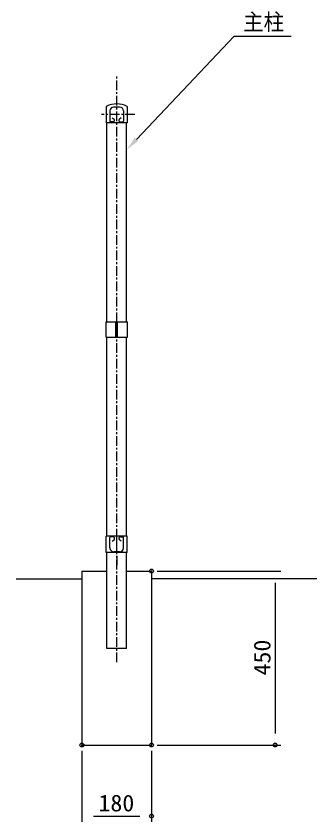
# Model space of a CAD drawing. Units: millimetres, scale not verified. Extents: x -4425 to 4425, y -3150 to 3150.
# Drawn here: x -455 to 322, y -1081 to 1003 of the extents above; entities that cross this region are included whole.
import ezdxf
from ezdxf.enums import TextEntityAlignment as Align

# ---------------------------------------------------------------- set-up
doc = ezdxf.new("R2010")
doc.units = ezdxf.units.MM
doc.header["$LTSCALE"] = 20
doc.header["$PDMODE"] = 32
doc.header["$PDSIZE"] = 10
doc.linetypes.add('USER1', pattern=[2, 1.25, -0.25, 0.25, -0.25])
for name, color, linetype, lineweight in [('0-0_0', 1, 'Continuous', 25), ('0-1_SUNPOU', 1, 'Continuous', 25), ('0-4_KISO', 7, 'Continuous', 25), ('0-5_KOUZOU', 7, 'Continuous', 25), ('0-7_BUHIN', 7, 'Continuous', 25), ('0-8_BOLT', 3, 'Continuous', 25)]:
    doc.layers.add(name, color=color, linetype=linetype, lineweight=lineweight)
doc.layers.add('0-2_DEFPOINTS', color=7, linetype='Continuous')
doc.styles.add('ＭＳ ゴシック', font='')
doc.styles.get('ＭＳ ゴシック').set_extended_font_data('MS Gothic')

msp = doc.modelspace()

# ---------------------------------------------------------------- linework, layer by layer
at = {"layer": '0-0_0'}
for p, q in [((-90.25, -432.11), (229.56, -432.11)), ((214.56, -462.11), (214.56, -852.11)), ((-90.25, -882.11), (229.56, -882.11)), ((-285.25, -897.11), (-285.25, -1080.8)), ((-105.25, -897.11), (-105.25, -1080.8)), ((-255.25, -1065.8), (-135.25, -1065.8))]:
    msp.add_line(p, q, dxfattribs=at)
at = {"layer": '0-1_SUNPOU'}
for p, q in [((-144.08, 684.46), (108.45, 951.37)), ((108.45, 951.37), (255.95, 951.37))]:
    msp.add_line(p, q, dxfattribs=at)
msp.add_solid([(-139.54, 680.16), (-169.85, 657.22), (-148.62, 688.75)], dxfattribs=at)
at = {"layer": '0-2_DEFPOINTS'}
for p in [(-105.25, -432.11), (-285.25, -882.11), (-105.25, -882.11), (-105.25, -882.11), (214.56, -882.11), (-105.25, -1065.8)]:
    msp.add_point(p, dxfattribs=at)
at = {"layer": '0-4_KISO'}
for p, q in [((-285.25, -432.11), (-285.25, -882.11)), ((-285.25, -432.11), (-220.65, -432.11)), ((-169.85, -432.11), (-105.25, -432.11)), ((-105.25, -432.11), (-105.25, -882.11)), ((-455.43, -452.11), (-285.25, -452.11)), ((322.47, -452.11), (-105.25, -452.11)), ((-285.25, -882.11), (-105.25, -882.11))]:
    msp.add_line(p, q, dxfattribs=at)
at = {"layer": '0-5_KOUZOU', "color": 1, "linetype": 'USER1'}
msp.add_line((-195.25, -668.03), (-195.25, 848.41), dxfattribs=at)
at = {"layer": '0-5_KOUZOU'}
for p, q in [((-212.75, 757.98), (-212.75, 731.23)), ((-187.65, 767.89), (-202.84, 767.89)), ((-177.75, 757.98), (-177.75, 731.23)), ((-204.63, 729.58), (-211.1, 729.58)), ((-206.74, 740.22), (-202.2, 736.76)), ((-183.76, 740.22), (-188.29, 736.76)), ((-185.87, 729.58), (-179.4, 729.58)), ((-220.65, 212.89), (-220.65, 727.64)), ((-169.85, 212.89), (-169.85, 727.64)), ((-220.65, -341.86), (-220.65, 172.89)), ((-169.85, -341.86), (-169.85, 172.89)), ((-212.75, -372.21), (-212.75, -345.46)), ((-204.63, -343.81), (-211.1, -343.81)), ((-206.74, -354.45), (-202.2, -350.99)), ((-183.76, -354.45), (-188.29, -350.99)), ((-185.87, -343.81), (-179.4, -343.81)), ((-177.75, -372.21), (-177.75, -345.46)), ((-220.65, -632.11), (-220.65, -384.36)), ((-187.65, -382.11), (-202.84, -382.11)), ((-169.85, -632.11), (-169.85, -384.36)), ((-169.85, -632.11), (-220.65, -632.11))]:
    msp.add_line(p, q, dxfattribs=at)
for centre, radius, start, end in [((-202.84, 757.98), 9.91, 90, 180), ((-187.65, 757.98), 9.91, 0, 90), ((-211.1, 731.23), 1.65, 180, 270), ((-204.63, 733.58), 4, 270, 52.68486), ((-185.87, 733.58), 4, 127.31514, 270), ((-179.4, 731.23), 1.65, 270, 0), ((-211.1, -345.46), 1.65, 90, 180), ((-204.63, -347.81), 4, 307.31514, 90), ((-185.87, -347.81), 4, 90, 232.68486), ((-179.4, -345.46), 1.65, 0, 90), ((-202.84, -372.21), 9.91, 180, 270), ((-187.65, -372.21), 9.91, 270, 0)]:
    msp.add_arc(centre, radius, start, end, dxfattribs=at)
at = {"layer": '0-7_BUHIN'}
for p, q in [((-222.25, 769.89), (-222.25, 727.64)), ((-168.25, 769.89), (-168.25, 727.64)), ((-168.25, 727.64), (-222.25, 727.64)), ((-222.85, 172.89), (-222.85, 212.89)), ((-222.85, 212.89), (-167.65, 212.89)), ((-197.25, 172.89), (-197.25, 212.89)), ((-195.25, 172.89), (-195.25, 212.89)), ((-193.25, 172.89), (-193.25, 212.89)), ((-167.65, 172.89), (-167.65, 212.89)), ((-222.85, 172.89), (-167.65, 172.89)), ((-222.25, -384.36), (-222.25, -341.86)), ((-168.25, -384.36), (-222.25, -384.36))]:
    msp.add_line(p, q, dxfattribs=at)
at = {"layer": '0-7_BUHIN', "color": 1, "linetype": 'USER1'}
for p, q in [((-148.05, 748.89), (-234.74, 748.89)), ((-195.25, -382.84), (-195.25, -344.38))]:
    msp.add_line(p, q, dxfattribs=at)
at = {"layer": '0-7_BUHIN'}
msp.add_lwpolyline([(-168.25, -384.36), (-168.25, -341.86), (-222.25, -341.86)], dxfattribs=at)
msp.add_arc((-195.25, 716.3), 60, 63.25632, 116.74368, dxfattribs=at)
at = {"layer": '0-8_BOLT', "color": 1, "linetype": 'USER1'}
msp.add_line((-195.25, -392.71), (-195.25, -416.52), dxfattribs=at)

# ---------------------------------------------------------------- texts
at = {"layer": '0-0_0', "color": 3, "style": 'ＭＳ ゴシック', "width": 1.05}
msp.add_text('450', height=43.26, rotation=90, dxfattribs=at).set_placement((215.39, -702.11), align=Align.BOTTOM_LEFT)
msp.add_text('180', height=43.26, dxfattribs=at).set_placement((-242.5, -1066.63), align=Align.BOTTOM_LEFT)
at = {"layer": '0-1_SUNPOU', "color": 3, "style": 'ＭＳ ゴシック', "width": 0.9}
msp.add_text('主柱', height=43.26, dxfattribs=at).set_placement((131.53, 953.55), align=Align.BOTTOM_LEFT)

doc.saveas('drawing.dxf')
